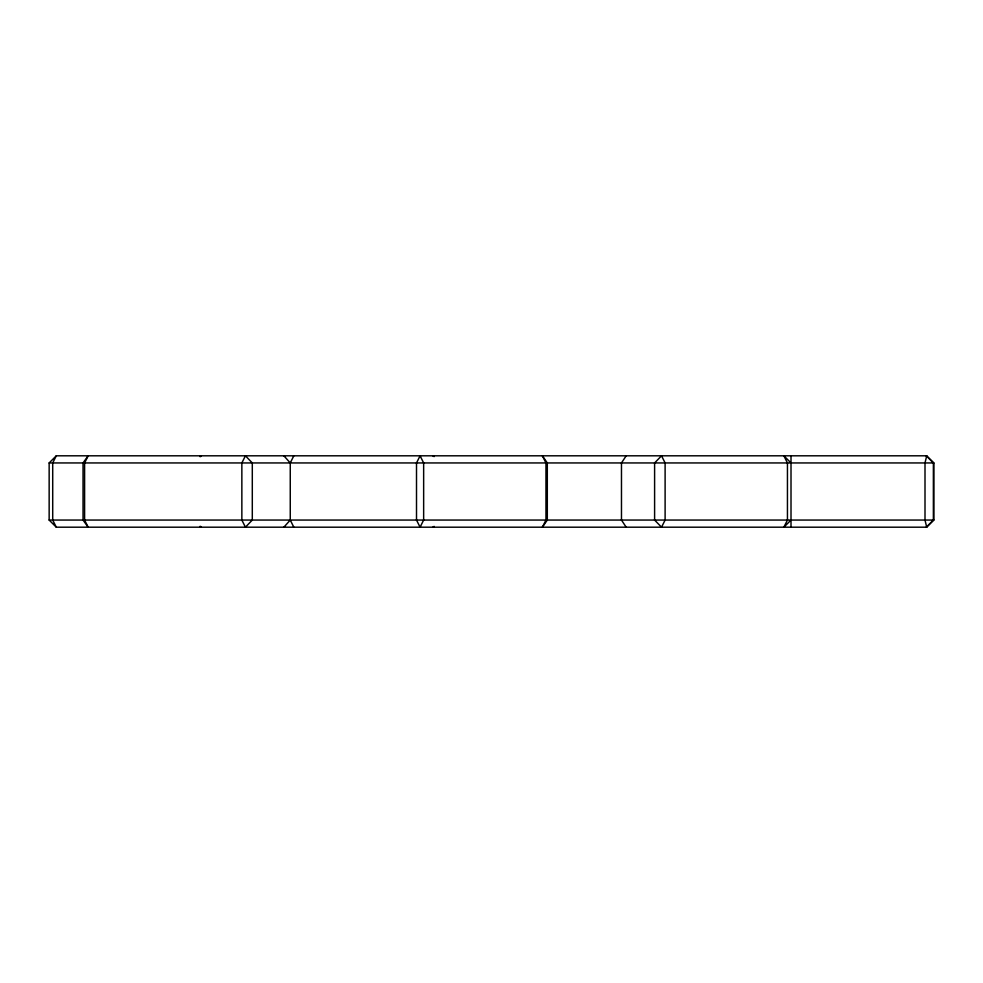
<?xml version="1.0" encoding="UTF-8"?>
<svg xmlns="http://www.w3.org/2000/svg" width="983" height="983" viewBox="0 0 983 983"><rect width="100%" height="100%" fill="white"/><g stroke="black" fill="none" stroke-linecap="round" stroke-linejoin="round"><path stroke-width="1.47" d="M926.711 455.805L925.003 462.944L925.003 520.056L926.711 527.195L56.289 527.195L49.15 520.056L49.15 462.944L56.289 455.805L926.711 455.805L933.85 462.944L933.85 520.056L926.711 527.195M56.289 455.805L52.713 462.944L52.713 520.056L56.289 527.195M293.819 527.195L290.255 520.056L290.255 462.944L293.819 455.805M626.183 455.805L621.477 462.944L621.477 520.056L626.183 527.195M283.878 527.195L290.255 520.056M199.967 456.604L200.753 455.805M791.008 520.056L783.869 527.195L787.444 520.056L787.444 462.944L783.869 455.805L791.008 462.944M926.232 527.195L933.371 520.056L933.371 462.944L926.232 455.805M200.569 456.604L201.355 455.805M432.839 527.195L434.142 526.396M49.15 462.944L933.85 462.944M49.15 520.056L933.85 520.056M432.827 455.805L434.154 456.604M200.569 526.396L201.355 527.195M199.967 526.396L200.753 527.195M283.878 455.805L290.255 462.944M791.008 455.805L791.008 527.195M88.163 455.805L84.599 462.944L84.599 520.056L88.163 527.195L83.039 520.056L83.039 462.944L88.163 455.805M245.431 455.805L241.855 462.944L241.855 520.056L245.431 527.195L252.299 520.056L252.299 462.944L245.431 455.805M420.085 455.805L416.509 462.944L416.509 520.056L420.085 527.195L423.648 520.056L423.648 462.944L420.085 455.805M545.958 520.056L542.395 527.195L547.31 520.056L547.31 462.944L542.395 455.805L545.958 462.944L545.958 520.056M665.11 520.056L661.534 527.195L654.604 520.056L654.604 462.944L661.534 455.805L665.11 462.944L665.11 520.056"/></g></svg>
